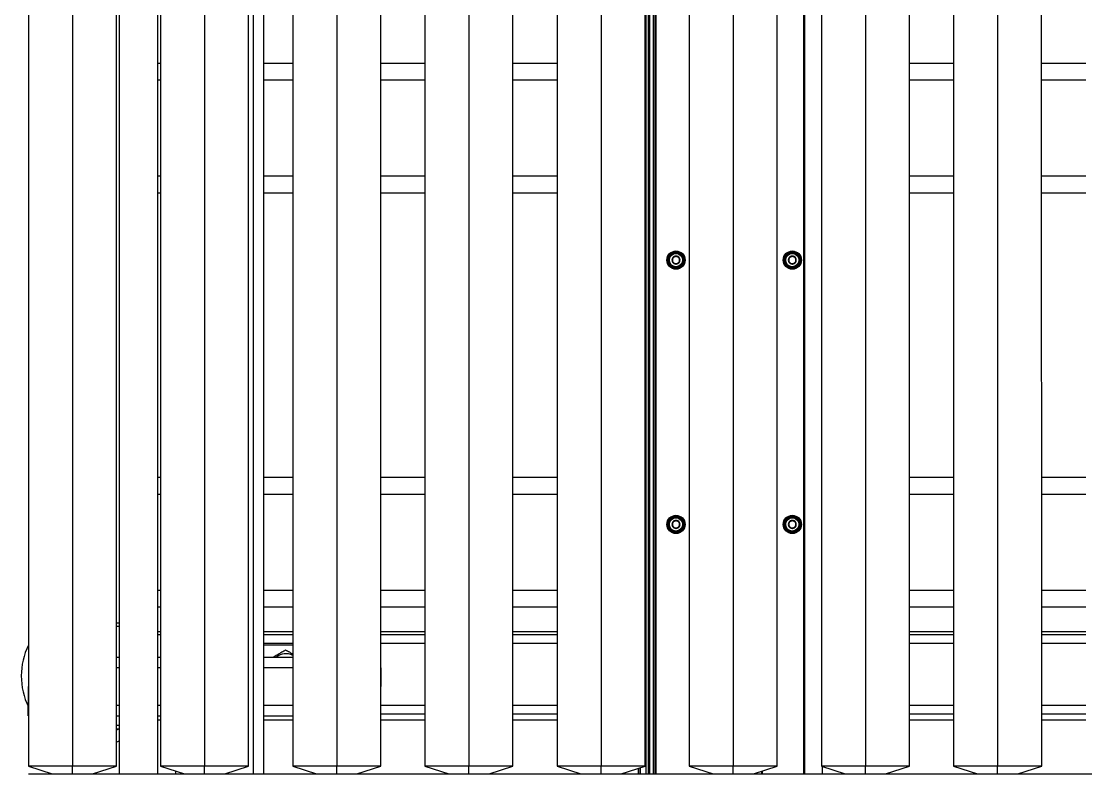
# Model space of a CAD drawing. Header units: millimetres. Extents: x -187347 to 135007, y -6415 to 292048.
# Drawn here: x -50597 to -49993, y 21508 to 21935 of the extents above; entities that cross this region are included whole.
import ezdxf

# ---------------------------------------------------------------- set-up
doc = ezdxf.new("R2010")
doc.units = ezdxf.units.MM
doc.header["$LTSCALE"] = 100
doc.layers.get('0').update_dxf_attribs({"lineweight": 18})
doc.layers.add('Layout CAT2', color=6, linetype='Continuous')

# ---------------------------------------------------------------- blocks, each defined once
blk = doc.blocks.new('25g245g2fd')
at = {"color": 0}
for p, q in [((21085.97, -2723.68), (21085.98, -3362.68)), ((21110.97, -2723.68), (21110.98, -3362.68)), ((21135.98, -3362.68), (21135.97, -2723.68)), ((21137.47, -2723.68), (21137.48, -3366.91)), ((21159.48, -3366.91), (21159.47, -2723.68)), ((21160.97, -2723.68), (21160.98, -3362.68)), ((21185.97, -2723.68), (21185.98, -3362.68)), ((21210.98, -3362.68), (21210.97, -2723.68)), ((21213.47, -2723.68), (21213.48, -3366.91)), ((21219.47, -2723.68), (21219.48, -3366.91)), ((21235.97, -2723.68), (21235.98, -3362.68)), ((21260.97, -2723.68), (21260.98, -3362.68)), ((21285.98, -3362.68), (21285.97, -2723.68)), ((21310.97, -2723.68), (21310.98, -3362.68)), ((21335.97, -2723.68), (21335.98, -3362.68)), ((21360.98, -3362.68), (21360.97, -2723.68)), ((21385.97, -2723.68), (21385.98, -3362.68)), ((21410.97, -2723.68), (21410.98, -3362.68)), ((21435.98, -3362.68), (21435.97, -2723.68)), ((21460.97, -2723.68), (21460.98, -3362.68)), ((21485.97, -2723.68), (21485.98, -3362.68)), ((21510.98, -3362.68), (21510.97, -2723.68)), ((21535.97, -2723.68), (21535.98, -3362.68)), ((21560.97, -2723.68), (21560.98, -3362.68)), ((21585.98, -3362.67), (21585.97, -2723.68)), ((21610.97, -2723.68), (21610.98, -3362.67)), ((21635.97, -2723.68), (21635.98, -3362.67)), ((21660.98, -3362.67), (21660.97, -2723.68)), ((21436.32, -2921.44), (21436.32, -3366.91)), ((21437.62, -2921.44), (21437.62, -3366.91)), ((21438.47, -2921.44), (21438.47, -3366.91)), ((21440.62, -2921.44), (21440.62, -3366.91)), ((21441.47, -2921.44), (21441.47, -3366.9)), ((21441.97, -2921.44), (21441.97, -3366.9)), ((21525.77, -2921.44), (21525.77, -3366.9)), ((21526.27, -2921.44), (21526.27, -3366.9)), ((21526.47, -2921.44), (21526.47, -3366.9)), ((21159.48, -2963.67), (21160.98, -2963.67)), ((21219.47, -2963.67), (21235.98, -2963.67)), ((21285.97, -2963.67), (21310.98, -2963.67)), ((21360.98, -2963.67), (21385.97, -2963.67)), ((21585.97, -2963.67), (21610.96, -2963.67)), ((21660.97, -2963.67), (21685.96, -2963.67)), ((21159.48, -2973.2), (21160.98, -2973.2)), ((21219.47, -2973.2), (21235.98, -2973.2)), ((21285.97, -2973.2), (21310.98, -2973.2)), ((21360.98, -2973.2), (21385.97, -2973.2)), ((21585.97, -2973.2), (21610.96, -2973.2)), ((21660.97, -2973.2), (21685.96, -2973.2)), ((21159.48, -3027.67), (21160.98, -3027.67)), ((21219.47, -3027.67), (21235.98, -3027.67)), ((21285.97, -3027.67), (21310.98, -3027.67)), ((21360.98, -3027.67), (21385.98, -3027.67)), ((21585.97, -3027.67), (21610.96, -3027.67)), ((21660.97, -3027.67), (21685.96, -3027.67)), ((21159.48, -3037.2), (21160.98, -3037.2)), ((21219.47, -3037.2), (21235.98, -3037.2)), ((21285.97, -3037.2), (21310.98, -3037.2)), ((21360.98, -3037.2), (21385.98, -3037.2)), ((21585.97, -3037.2), (21610.96, -3037.2)), ((21660.97, -3037.2), (21685.96, -3037.2)), ((21451.51, -3074.26), (21451.47, -3074.28)), ((21451.47, -3074.28), (21451.47, -3074.32)), ((21453.47, -3073.13), (21453.44, -3073.15)), ((21453.51, -3073.15), (21453.47, -3073.13)), ((21455.47, -3074.28), (21455.44, -3074.26)), ((21455.47, -3074.32), (21455.47, -3074.28)), ((21517.51, -3074.26), (21517.47, -3074.28)), ((21517.47, -3074.28), (21517.47, -3074.32)), ((21519.47, -3073.13), (21519.44, -3073.15)), ((21519.51, -3073.15), (21519.47, -3073.13)), ((21521.47, -3074.28), (21521.44, -3074.26)), ((21521.47, -3074.32), (21521.47, -3074.28)), ((21451.47, -3076.55), (21451.47, -3076.59)), ((21451.47, -3076.59), (21451.51, -3076.61)), ((21453.44, -3077.73), (21453.47, -3077.75)), ((21453.47, -3077.75), (21453.51, -3077.73)), ((21455.44, -3076.61), (21455.47, -3076.59)), ((21455.47, -3076.59), (21455.47, -3076.55)), ((21517.47, -3076.55), (21517.47, -3076.59)), ((21517.47, -3076.59), (21517.51, -3076.61)), ((21519.44, -3077.73), (21519.47, -3077.75)), ((21519.47, -3077.75), (21519.51, -3077.73)), ((21521.44, -3076.61), (21521.47, -3076.59)), ((21521.47, -3076.59), (21521.47, -3076.55)), ((21159.48, -3198.67), (21160.98, -3198.67)), ((21219.47, -3198.67), (21235.98, -3198.67)), ((21285.97, -3198.67), (21310.98, -3198.67)), ((21360.98, -3198.67), (21385.98, -3198.67)), ((21585.97, -3198.67), (21610.96, -3198.67)), ((21660.97, -3198.67), (21685.96, -3198.67)), ((21159.48, -3208.2), (21160.98, -3208.2)), ((21219.47, -3208.2), (21235.98, -3208.2)), ((21285.97, -3208.2), (21310.98, -3208.2)), ((21360.98, -3208.2), (21385.98, -3208.2)), ((21585.97, -3208.2), (21610.96, -3208.2)), ((21660.97, -3208.2), (21685.96, -3208.2)), ((21451.51, -3224.26), (21451.47, -3224.28)), ((21451.47, -3224.28), (21451.47, -3224.32)), ((21453.47, -3223.13), (21453.44, -3223.15)), ((21453.51, -3223.15), (21453.47, -3223.13)), ((21455.47, -3224.28), (21455.44, -3224.26)), ((21455.47, -3224.32), (21455.47, -3224.28)), ((21517.51, -3224.26), (21517.47, -3224.28)), ((21517.47, -3224.28), (21517.47, -3224.32)), ((21519.47, -3223.13), (21519.44, -3223.15)), ((21519.51, -3223.15), (21519.47, -3223.13)), ((21521.47, -3224.28), (21521.44, -3224.26)), ((21521.47, -3224.32), (21521.47, -3224.28)), ((21451.47, -3226.55), (21451.47, -3226.59)), ((21451.47, -3226.59), (21451.51, -3226.61)), ((21453.44, -3227.73), (21453.47, -3227.75)), ((21453.47, -3227.75), (21453.51, -3227.73)), ((21455.44, -3226.61), (21455.47, -3226.59)), ((21455.47, -3226.59), (21455.47, -3226.55)), ((21517.47, -3226.55), (21517.47, -3226.59)), ((21517.47, -3226.59), (21517.51, -3226.61)), ((21519.44, -3227.73), (21519.47, -3227.75)), ((21519.47, -3227.75), (21519.51, -3227.73)), ((21521.44, -3226.61), (21521.47, -3226.59)), ((21521.47, -3226.59), (21521.47, -3226.55)), ((21159.48, -3262.67), (21160.98, -3262.67)), ((21219.48, -3262.67), (21235.98, -3262.67)), ((21285.97, -3262.67), (21310.98, -3262.67)), ((21360.98, -3262.67), (21385.98, -3262.67)), ((21585.97, -3262.67), (21610.97, -3262.67)), ((21660.97, -3262.67), (21685.96, -3262.67)), ((21159.48, -3272.2), (21160.98, -3272.2)), ((21219.48, -3272.2), (21235.98, -3272.2)), ((21285.97, -3272.2), (21310.98, -3272.2)), ((21360.98, -3272.2), (21385.98, -3272.2)), ((21585.97, -3272.2), (21610.97, -3272.2)), ((21660.97, -3272.2), (21685.96, -3272.2)), ((21137.47, -3281.44), (21135.97, -3281.44)), ((21137.47, -3283.44), (21135.97, -3283.44)), ((21160.98, -3286.44), (21159.48, -3286.44)), ((21159.48, -3287.94), (21160.98, -3287.94)), ((21235.98, -3286.44), (21219.48, -3286.44)), ((21219.48, -3287.94), (21235.98, -3287.94)), ((21310.98, -3286.44), (21285.98, -3286.44)), ((21285.98, -3287.94), (21310.98, -3287.94)), ((21385.98, -3286.44), (21360.98, -3286.44)), ((21360.98, -3287.94), (21385.98, -3287.94)), ((21610.97, -3286.44), (21585.97, -3286.44)), ((21585.97, -3287.94), (21610.97, -3287.94)), ((21685.97, -3286.44), (21660.97, -3286.44)), ((21660.97, -3287.94), (21685.97, -3287.94)), ((21235.97, -3294.04), (21219.47, -3294.04)), ((21235.98, -3292.94), (21219.48, -3292.94)), ((21310.98, -3292.94), (21285.98, -3292.94)), ((21385.98, -3292.94), (21360.98, -3292.94)), ((21610.97, -3292.94), (21585.97, -3292.94)), ((21685.97, -3292.94), (21660.97, -3292.94)), ((21135.97, -3300.84), (21137.47, -3300.84)), ((21159.47, -3300.84), (21160.97, -3300.84)), ((21219.47, -3300.84), (21235.97, -3300.84)), ((21285.97, -3306.84), (21285.97, -3300.84)), ((21137.47, -3306.84), (21135.97, -3306.84)), ((21160.97, -3306.84), (21159.47, -3306.84)), ((21235.97, -3306.84), (21219.47, -3306.84)), ((21285.97, -3306.84), (21285.97, -3317.44)), ((21085.97, -3317.44), (21085.97, -3328.04)), ((21285.98, -3327.94), (21310.98, -3327.94)), ((21360.98, -3327.94), (21385.98, -3327.94)), ((21585.97, -3327.94), (21610.97, -3327.94)), ((21660.97, -3327.94), (21685.97, -3327.94)), ((21085.97, -3334.04), (21085.97, -3328.04)), ((21135.98, -3328.04), (21137.48, -3328.04)), ((21135.98, -3334.04), (21137.48, -3334.04)), ((21159.48, -3328.04), (21160.98, -3328.04)), ((21159.48, -3334.04), (21160.98, -3334.04)), ((21219.47, -3328.04), (21235.97, -3328.04)), ((21219.47, -3334.04), (21235.97, -3334.04)), ((21285.98, -3332.94), (21310.98, -3332.94)), ((21285.98, -3333), (21310.98, -3333)), ((21360.98, -3332.94), (21385.98, -3332.94)), ((21360.98, -3333), (21385.98, -3333)), ((21585.97, -3332.94), (21610.97, -3332.94)), ((21585.97, -3333), (21610.97, -3333)), ((21660.97, -3332.94), (21685.97, -3332.94)), ((21660.97, -3333), (21685.97, -3333)), ((21135.97, -3339.44), (21137.47, -3339.44)), ((21160.98, -3336.44), (21159.48, -3336.44)), ((21235.98, -3336.44), (21219.48, -3336.44)), ((21310.98, -3336.44), (21285.98, -3336.44)), ((21385.98, -3336.44), (21360.98, -3336.44)), ((21610.97, -3336.44), (21585.97, -3336.44)), ((21685.97, -3336.44), (21660.97, -3336.44)), ((21135.97, -3341.44), (21137.47, -3341.44)), ((21085.98, -3362.68), (21099.55, -3366.92)), ((21110.98, -3362.68), (21085.98, -3362.68)), ((21110.98, -3366.92), (21110.98, -3362.68)), ((21135.98, -3362.68), (21110.98, -3362.68)), ((21122.4, -3366.92), (21135.98, -3362.68)), ((21185.98, -3362.68), (21160.98, -3362.68)), ((21160.98, -3362.68), (21174.55, -3366.92)), ((21185.98, -3366.92), (21185.98, -3362.68)), ((21210.98, -3362.68), (21185.98, -3362.68)), ((21197.4, -3366.92), (21210.98, -3362.68)), ((21235.98, -3362.68), (21249.55, -3366.91)), ((21260.98, -3362.68), (21235.98, -3362.68)), ((21260.98, -3366.91), (21260.98, -3362.68)), ((21285.98, -3362.68), (21260.98, -3362.68)), ((21272.4, -3366.91), (21285.98, -3362.68)), ((21310.98, -3362.68), (21324.55, -3366.91)), ((21335.98, -3362.68), (21310.98, -3362.68)), ((21335.98, -3366.91), (21335.98, -3362.68)), ((21360.98, -3362.68), (21335.98, -3362.68)), ((21347.4, -3366.91), (21360.98, -3362.68)), ((21385.98, -3362.68), (21399.55, -3366.91)), ((21410.98, -3362.68), (21385.98, -3362.68)), ((21410.98, -3366.91), (21410.98, -3362.68)), ((21435.98, -3362.68), (21410.98, -3362.68)), ((21422.4, -3366.91), (21435.98, -3362.68)), ((21431.97, -3363.91), (21431.97, -3366.91)), ((21432.27, -3363.82), (21432.27, -3366.91)), ((21433.12, -3363.56), (21433.12, -3366.91)), ((21460.98, -3362.68), (21474.55, -3366.91)), ((21485.98, -3362.68), (21460.98, -3362.68)), ((21485.98, -3366.91), (21485.98, -3362.68)), ((21510.98, -3362.68), (21485.98, -3362.68)), ((21497.4, -3366.91), (21510.98, -3362.68)), ((21535.98, -3362.68), (21549.55, -3366.91)), ((21560.98, -3362.68), (21535.98, -3362.68)), ((21536.47, -3362.83), (21536.47, -3366.91)), ((21585.98, -3362.67), (21560.98, -3362.68)), ((21560.98, -3366.91), (21560.98, -3362.68)), ((21572.4, -3366.91), (21585.98, -3362.67)), ((21610.98, -3362.67), (21624.55, -3366.91)), ((21635.98, -3362.67), (21610.98, -3362.67)), ((21635.98, -3366.91), (21635.98, -3362.67)), ((21660.98, -3362.67), (21635.98, -3362.67)), ((21647.4, -3366.91), (21660.98, -3362.67)), ((21085.98, -3366.92), (21885.98, -3366.91)), ((21169.48, -3365.33), (21169.48, -3366.91)), ((21502.07, -3365.45), (21502.07, -3366.9)), ((21502.47, -3365.32), (21502.47, -3366.9))]:
    blk.add_line(p, q, dxfattribs=at)
for centre, radius in [((21453.47, -3075.44), 5.17), ((21453.47, -3075.44), 5), ((21453.47, -3075.44), 4.7), ((21453.47, -3075.44), 4.25), ((21453.47, -3075.44), 3.75), ((21519.47, -3075.44), 5.17), ((21519.47, -3075.44), 5), ((21519.47, -3075.44), 4.7), ((21519.47, -3075.44), 4.25), ((21519.47, -3075.44), 3.75), ((21453.47, -3225.44), 5.17), ((21453.47, -3225.44), 5), ((21453.47, -3225.44), 4.7), ((21453.47, -3225.44), 4.25), ((21453.47, -3225.44), 3.75), ((21519.47, -3225.44), 5.17), ((21519.47, -3225.44), 5), ((21519.47, -3225.44), 4.7), ((21519.47, -3225.44), 4.25), ((21519.47, -3225.44), 3.75)]:
    blk.add_circle(centre, radius, dxfattribs=at)
for centre, radius, start, end in [((21453.47, -3075.44), 2.29, 150.85176, 209.14824), ((21453.47, -3075.44), 2, 120, 180), ((21453.47, -3075.44), 2.29, 90.85176, 149.14824), ((21453.47, -3075.44), 2, 60, 120), ((21453.47, -3075.44), 2.29, 30.85176, 89.14824), ((21453.47, -3075.44), 2, 0, 60), ((21453.47, -3075.44), 2.29, 330.85176, 29.14824), ((21519.47, -3075.44), 2.29, 150.85176, 209.14824), ((21519.47, -3075.44), 2, 120, 180), ((21519.47, -3075.44), 2.29, 90.85176, 149.14824), ((21519.47, -3075.44), 2, 60, 120), ((21519.47, -3075.44), 2.29, 30.85176, 89.14824), ((21519.47, -3075.44), 2, 0, 60), ((21519.47, -3075.44), 2.29, 330.85176, 29.14824), ((21453.47, -3075.44), 2, 180, 240), ((21453.47, -3075.44), 2.29, 210.85176, 269.14824), ((21453.47, -3075.44), 2, 240, 300), ((21453.47, -3075.44), 2.29, 270.85176, 329.14824), ((21453.47, -3075.44), 2, 300, 0), ((21519.47, -3075.44), 2, 180, 240), ((21519.47, -3075.44), 2.29, 210.85176, 269.14824), ((21519.47, -3075.44), 2, 240, 300), ((21519.47, -3075.44), 2.29, 270.85176, 329.14824), ((21519.47, -3075.44), 2, 300, 0), ((21453.47, -3225.44), 2.29, 150.85176, 209.14824), ((21453.47, -3225.44), 2, 120, 180), ((21453.47, -3225.44), 2.29, 90.85176, 149.14824), ((21453.47, -3225.44), 2, 60, 120), ((21453.47, -3225.44), 2.29, 30.85176, 89.14824), ((21453.47, -3225.44), 2, 0, 60), ((21453.47, -3225.44), 2.29, 330.85176, 29.14824), ((21519.47, -3225.44), 2.29, 150.85176, 209.14824), ((21519.47, -3225.44), 2, 120, 180), ((21519.47, -3225.44), 2.29, 90.85176, 149.14824), ((21519.47, -3225.44), 2, 60, 120), ((21519.47, -3225.44), 2.29, 30.85176, 89.14824), ((21519.47, -3225.44), 2, 0, 60), ((21519.47, -3225.44), 2.29, 330.85176, 29.14824), ((21453.47, -3225.44), 2, 180, 240), ((21453.47, -3225.44), 2.29, 210.85176, 269.14824), ((21453.47, -3225.44), 2, 240, 300), ((21453.47, -3225.44), 2.29, 270.85176, 329.14824), ((21453.47, -3225.44), 2, 300, 0), ((21519.47, -3225.44), 2, 180, 240), ((21519.47, -3225.44), 2.29, 210.85176, 269.14824), ((21519.47, -3225.44), 2, 240, 300), ((21519.47, -3225.44), 2.29, 270.85176, 329.14824), ((21519.47, -3225.44), 2, 300, 0), ((21121.97, -3311.44), 40, 154.1475, 180), ((21231.97, -3306.44), 7.65, 58.46063, 132.94688), ((21121.97, -3311.44), 40, 180, 205.8525), ((21121.97, -3311.44), 33.68, 294.57, 297.03937), ((21121.97, -3311.44), 40, 290.49187, 292.80375)]:
    blk.add_arc(centre, radius, start, end, dxfattribs=at)
for points, knots in [([(21451.47, -3074.32), (21451.47, -3074.41), (21451.47, -3074.5), (21451.47, -3074.68), (21451.47, -3074.77), (21451.47, -3074.96), (21451.47, -3075.05), (21451.47, -3075.19), (21451.47, -3075.27), (21451.47, -3075.34), (21451.47, -3075.39), (21451.47, -3075.41), (21451.47, -3075.53), (21451.47, -3075.63), (21451.47, -3075.82), (21451.47, -3075.92), (21451.47, -3076.06), (21451.47, -3076.1), (21451.47, -3076.17), (21451.47, -3076.19), (21451.47, -3076.24), (21451.47, -3076.26), (21451.47, -3076.38), (21451.47, -3076.46), (21451.47, -3076.55)], [0, 0, 0, 0, 0.125, 0.125, 0.25, 0.25, 0.375, 0.375, 0.4375, 0.46875, 0.46875, 0.5, 0.5, 0.625, 0.625, 0.75, 0.75, 0.8125, 0.8125, 0.84375, 0.84375, 0.875, 0.875, 1, 1, 1, 1]), ([(21453.44, -3073.15), (21453.36, -3073.19), (21453.29, -3073.23), (21453.13, -3073.32), (21453.05, -3073.37), (21452.89, -3073.46), (21452.81, -3073.51), (21452.69, -3073.58), (21452.65, -3073.6), (21452.58, -3073.64), (21452.56, -3073.65), (21452.52, -3073.68), (21452.5, -3073.69), (21452.39, -3073.75), (21452.31, -3073.8), (21452.14, -3073.89), (21452.06, -3073.94), (21451.96, -3074), (21451.94, -3074.01), (21451.9, -3074.04), (21451.84, -3074.07), (21451.78, -3074.11), (21451.66, -3074.17), (21451.58, -3074.22), (21451.51, -3074.26)], [0, 0, 0, 0, 0.125, 0.125, 0.25, 0.25, 0.375, 0.375, 0.4375, 0.4375, 0.46875, 0.46875, 0.5, 0.5, 0.625, 0.625, 0.75, 0.75, 0.78125, 0.78125, 0.8125, 0.875, 0.875, 1, 1, 1, 1]), ([(21455.44, -3074.26), (21455.36, -3074.22), (21455.29, -3074.17), (21455.13, -3074.08), (21455.05, -3074.04), (21454.89, -3073.95), (21454.81, -3073.9), (21454.69, -3073.83), (21454.65, -3073.8), (21454.58, -3073.77), (21454.56, -3073.75), (21454.52, -3073.73), (21454.5, -3073.72), (21454.39, -3073.66), (21454.31, -3073.61), (21454.14, -3073.51), (21454.06, -3073.47), (21453.96, -3073.41), (21453.94, -3073.4), (21453.9, -3073.37), (21453.84, -3073.34), (21453.78, -3073.3), (21453.66, -3073.23), (21453.58, -3073.19), (21453.51, -3073.15)], [0, 0, 0, 0, 0.125, 0.125, 0.25, 0.25, 0.375, 0.375, 0.4375, 0.4375, 0.46875, 0.46875, 0.5, 0.5, 0.625, 0.625, 0.75, 0.75, 0.78125, 0.78125, 0.8125, 0.875, 0.875, 1, 1, 1, 1]), ([(21455.47, -3076.55), (21455.47, -3076.46), (21455.47, -3076.38), (21455.47, -3076.26), (21455.47, -3076.24), (21455.47, -3076.19), (21455.47, -3076.17), (21455.47, -3076.1), (21455.47, -3076.06), (21455.47, -3075.92), (21455.47, -3075.82), (21455.47, -3075.63), (21455.47, -3075.53), (21455.47, -3075.41), (21455.47, -3075.39), (21455.47, -3075.34), (21455.47, -3075.27), (21455.47, -3075.19), (21455.47, -3075.05), (21455.47, -3074.96), (21455.47, -3074.77), (21455.47, -3074.68), (21455.47, -3074.5), (21455.47, -3074.41), (21455.47, -3074.32)], [0, 0, 0, 0, 0.125, 0.125, 0.15625, 0.15625, 0.1875, 0.1875, 0.25, 0.25, 0.375, 0.375, 0.5, 0.5, 0.53125, 0.53125, 0.5625, 0.625, 0.625, 0.75, 0.75, 0.875, 0.875, 1, 1, 1, 1]), ([(21517.47, -3074.32), (21517.47, -3074.41), (21517.47, -3074.5), (21517.47, -3074.68), (21517.47, -3074.77), (21517.47, -3074.96), (21517.47, -3075.05), (21517.47, -3075.19), (21517.47, -3075.27), (21517.47, -3075.34), (21517.47, -3075.39), (21517.47, -3075.41), (21517.47, -3075.53), (21517.47, -3075.63), (21517.47, -3075.82), (21517.47, -3075.92), (21517.47, -3076.06), (21517.47, -3076.1), (21517.47, -3076.17), (21517.47, -3076.19), (21517.47, -3076.24), (21517.47, -3076.26), (21517.47, -3076.38), (21517.47, -3076.46), (21517.47, -3076.55)], [0, 0, 0, 0, 0.125, 0.125, 0.25, 0.25, 0.375, 0.375, 0.4375, 0.46875, 0.46875, 0.5, 0.5, 0.625, 0.625, 0.75, 0.75, 0.8125, 0.8125, 0.84375, 0.84375, 0.875, 0.875, 1, 1, 1, 1]), ([(21519.44, -3073.15), (21519.36, -3073.19), (21519.29, -3073.23), (21519.13, -3073.32), (21519.05, -3073.37), (21518.89, -3073.46), (21518.81, -3073.51), (21518.69, -3073.58), (21518.65, -3073.6), (21518.58, -3073.64), (21518.56, -3073.65), (21518.52, -3073.68), (21518.5, -3073.69), (21518.39, -3073.75), (21518.31, -3073.8), (21518.14, -3073.89), (21518.06, -3073.94), (21517.96, -3074), (21517.94, -3074.01), (21517.9, -3074.04), (21517.84, -3074.07), (21517.78, -3074.11), (21517.66, -3074.17), (21517.58, -3074.22), (21517.51, -3074.26)], [0, 0, 0, 0, 0.125, 0.125, 0.25, 0.25, 0.375, 0.375, 0.4375, 0.4375, 0.46875, 0.46875, 0.5, 0.5, 0.625, 0.625, 0.75, 0.75, 0.78125, 0.78125, 0.8125, 0.875, 0.875, 1, 1, 1, 1]), ([(21521.44, -3074.26), (21521.36, -3074.22), (21521.29, -3074.17), (21521.13, -3074.08), (21521.05, -3074.04), (21520.89, -3073.95), (21520.81, -3073.9), (21520.69, -3073.83), (21520.65, -3073.8), (21520.58, -3073.77), (21520.56, -3073.75), (21520.52, -3073.73), (21520.5, -3073.72), (21520.39, -3073.66), (21520.31, -3073.61), (21520.14, -3073.51), (21520.06, -3073.47), (21519.96, -3073.41), (21519.94, -3073.4), (21519.9, -3073.37), (21519.84, -3073.34), (21519.78, -3073.3), (21519.66, -3073.23), (21519.58, -3073.19), (21519.51, -3073.15)], [0, 0, 0, 0, 0.125, 0.125, 0.25, 0.25, 0.375, 0.375, 0.4375, 0.4375, 0.46875, 0.46875, 0.5, 0.5, 0.625, 0.625, 0.75, 0.75, 0.78125, 0.78125, 0.8125, 0.875, 0.875, 1, 1, 1, 1]), ([(21521.47, -3076.55), (21521.47, -3076.46), (21521.47, -3076.38), (21521.47, -3076.26), (21521.47, -3076.24), (21521.47, -3076.19), (21521.47, -3076.17), (21521.47, -3076.1), (21521.47, -3076.06), (21521.47, -3075.92), (21521.47, -3075.82), (21521.47, -3075.63), (21521.47, -3075.53), (21521.47, -3075.41), (21521.47, -3075.39), (21521.47, -3075.34), (21521.47, -3075.27), (21521.47, -3075.19), (21521.47, -3075.05), (21521.47, -3074.96), (21521.47, -3074.77), (21521.47, -3074.68), (21521.47, -3074.5), (21521.47, -3074.41), (21521.47, -3074.32)], [0, 0, 0, 0, 0.125, 0.125, 0.15625, 0.15625, 0.1875, 0.1875, 0.25, 0.25, 0.375, 0.375, 0.5, 0.5, 0.53125, 0.53125, 0.5625, 0.625, 0.625, 0.75, 0.75, 0.875, 0.875, 1, 1, 1, 1]), ([(21451.51, -3076.61), (21451.58, -3076.65), (21451.66, -3076.7), (21451.81, -3076.79), (21451.89, -3076.83), (21452.05, -3076.93), (21452.13, -3076.97), (21452.26, -3077.04), (21452.3, -3077.07), (21452.36, -3077.11), (21452.39, -3077.12), (21452.43, -3077.14), (21452.45, -3077.15), (21452.55, -3077.21), (21452.64, -3077.26), (21452.8, -3077.36), (21452.88, -3077.41), (21452.99, -3077.46), (21453.01, -3077.48), (21453.05, -3077.5), (21453.11, -3077.53), (21453.17, -3077.57), (21453.29, -3077.64), (21453.36, -3077.68), (21453.44, -3077.73)], [0, 0, 0, 0, 0.125, 0.125, 0.25, 0.25, 0.375, 0.375, 0.4375, 0.4375, 0.46875, 0.46875, 0.5, 0.5, 0.625, 0.625, 0.75, 0.75, 0.78125, 0.78125, 0.8125, 0.875, 0.875, 1, 1, 1, 1]), ([(21453.51, -3077.73), (21453.58, -3077.68), (21453.66, -3077.64), (21453.81, -3077.55), (21453.89, -3077.5), (21454.05, -3077.41), (21454.13, -3077.36), (21454.26, -3077.29), (21454.3, -3077.27), (21454.36, -3077.23), (21454.39, -3077.22), (21454.43, -3077.19), (21454.45, -3077.18), (21454.55, -3077.12), (21454.64, -3077.07), (21454.8, -3076.98), (21454.88, -3076.93), (21454.99, -3076.87), (21455.01, -3076.86), (21455.05, -3076.84), (21455.11, -3076.8), (21455.17, -3076.77), (21455.29, -3076.7), (21455.36, -3076.65), (21455.44, -3076.61)], [0, 0, 0, 0, 0.125, 0.125, 0.25, 0.25, 0.375, 0.375, 0.4375, 0.4375, 0.46875, 0.46875, 0.5, 0.5, 0.625, 0.625, 0.75, 0.75, 0.78125, 0.78125, 0.8125, 0.875, 0.875, 1, 1, 1, 1]), ([(21517.51, -3076.61), (21517.58, -3076.65), (21517.66, -3076.7), (21517.81, -3076.79), (21517.89, -3076.83), (21518.05, -3076.93), (21518.13, -3076.97), (21518.26, -3077.04), (21518.3, -3077.07), (21518.36, -3077.11), (21518.39, -3077.12), (21518.43, -3077.14), (21518.45, -3077.15), (21518.55, -3077.21), (21518.64, -3077.26), (21518.8, -3077.36), (21518.88, -3077.41), (21518.99, -3077.46), (21519.01, -3077.48), (21519.05, -3077.5), (21519.11, -3077.53), (21519.17, -3077.57), (21519.29, -3077.64), (21519.36, -3077.68), (21519.44, -3077.73)], [0, 0, 0, 0, 0.125, 0.125, 0.25, 0.25, 0.375, 0.375, 0.4375, 0.4375, 0.46875, 0.46875, 0.5, 0.5, 0.625, 0.625, 0.75, 0.75, 0.78125, 0.78125, 0.8125, 0.875, 0.875, 1, 1, 1, 1]), ([(21519.51, -3077.73), (21519.58, -3077.68), (21519.66, -3077.64), (21519.81, -3077.55), (21519.89, -3077.5), (21520.05, -3077.41), (21520.13, -3077.36), (21520.26, -3077.29), (21520.3, -3077.27), (21520.36, -3077.23), (21520.39, -3077.22), (21520.43, -3077.19), (21520.45, -3077.18), (21520.55, -3077.12), (21520.64, -3077.07), (21520.8, -3076.98), (21520.88, -3076.93), (21520.99, -3076.87), (21521.01, -3076.86), (21521.05, -3076.84), (21521.11, -3076.8), (21521.17, -3076.77), (21521.29, -3076.7), (21521.36, -3076.65), (21521.44, -3076.61)], [0, 0, 0, 0, 0.125, 0.125, 0.25, 0.25, 0.375, 0.375, 0.4375, 0.4375, 0.46875, 0.46875, 0.5, 0.5, 0.625, 0.625, 0.75, 0.75, 0.78125, 0.78125, 0.8125, 0.875, 0.875, 1, 1, 1, 1]), ([(21451.47, -3224.32), (21451.47, -3224.41), (21451.47, -3224.5), (21451.47, -3224.68), (21451.47, -3224.77), (21451.47, -3224.96), (21451.47, -3225.05), (21451.47, -3225.19), (21451.47, -3225.27), (21451.47, -3225.34), (21451.47, -3225.39), (21451.47, -3225.41), (21451.47, -3225.53), (21451.47, -3225.63), (21451.47, -3225.82), (21451.47, -3225.92), (21451.47, -3226.06), (21451.47, -3226.1), (21451.47, -3226.17), (21451.47, -3226.19), (21451.47, -3226.24), (21451.47, -3226.26), (21451.47, -3226.38), (21451.47, -3226.46), (21451.47, -3226.55)], [0, 0, 0, 0, 0.125, 0.125, 0.25, 0.25, 0.375, 0.375, 0.4375, 0.46875, 0.46875, 0.5, 0.5, 0.625, 0.625, 0.75, 0.75, 0.8125, 0.8125, 0.84375, 0.84375, 0.875, 0.875, 1, 1, 1, 1]), ([(21453.44, -3223.15), (21453.36, -3223.19), (21453.29, -3223.23), (21453.13, -3223.32), (21453.05, -3223.37), (21452.89, -3223.46), (21452.81, -3223.51), (21452.69, -3223.58), (21452.65, -3223.6), (21452.58, -3223.64), (21452.56, -3223.65), (21452.52, -3223.68), (21452.5, -3223.69), (21452.39, -3223.75), (21452.31, -3223.8), (21452.14, -3223.89), (21452.06, -3223.94), (21451.96, -3224), (21451.94, -3224.01), (21451.9, -3224.04), (21451.84, -3224.07), (21451.78, -3224.11), (21451.66, -3224.17), (21451.58, -3224.22), (21451.51, -3224.26)], [0, 0, 0, 0, 0.125, 0.125, 0.25, 0.25, 0.375, 0.375, 0.4375, 0.4375, 0.46875, 0.46875, 0.5, 0.5, 0.625, 0.625, 0.75, 0.75, 0.78125, 0.78125, 0.8125, 0.875, 0.875, 1, 1, 1, 1]), ([(21455.44, -3224.26), (21455.36, -3224.22), (21455.29, -3224.17), (21455.13, -3224.08), (21455.05, -3224.04), (21454.89, -3223.95), (21454.81, -3223.9), (21454.69, -3223.83), (21454.65, -3223.8), (21454.58, -3223.77), (21454.56, -3223.75), (21454.52, -3223.73), (21454.5, -3223.72), (21454.39, -3223.66), (21454.31, -3223.61), (21454.14, -3223.51), (21454.06, -3223.47), (21453.96, -3223.41), (21453.94, -3223.4), (21453.9, -3223.37), (21453.84, -3223.34), (21453.78, -3223.3), (21453.66, -3223.23), (21453.58, -3223.19), (21453.51, -3223.15)], [0, 0, 0, 0, 0.125, 0.125, 0.25, 0.25, 0.375, 0.375, 0.4375, 0.4375, 0.46875, 0.46875, 0.5, 0.5, 0.625, 0.625, 0.75, 0.75, 0.78125, 0.78125, 0.8125, 0.875, 0.875, 1, 1, 1, 1]), ([(21455.47, -3226.55), (21455.47, -3226.46), (21455.47, -3226.38), (21455.47, -3226.26), (21455.47, -3226.24), (21455.47, -3226.19), (21455.47, -3226.17), (21455.47, -3226.1), (21455.47, -3226.06), (21455.47, -3225.92), (21455.47, -3225.82), (21455.47, -3225.63), (21455.47, -3225.53), (21455.47, -3225.41), (21455.47, -3225.39), (21455.47, -3225.34), (21455.47, -3225.27), (21455.47, -3225.19), (21455.47, -3225.05), (21455.47, -3224.96), (21455.47, -3224.77), (21455.47, -3224.68), (21455.47, -3224.5), (21455.47, -3224.41), (21455.47, -3224.32)], [0, 0, 0, 0, 0.125, 0.125, 0.15625, 0.15625, 0.1875, 0.1875, 0.25, 0.25, 0.375, 0.375, 0.5, 0.5, 0.53125, 0.53125, 0.5625, 0.625, 0.625, 0.75, 0.75, 0.875, 0.875, 1, 1, 1, 1]), ([(21517.47, -3224.32), (21517.47, -3224.41), (21517.47, -3224.5), (21517.47, -3224.68), (21517.47, -3224.77), (21517.47, -3224.96), (21517.47, -3225.05), (21517.47, -3225.19), (21517.47, -3225.27), (21517.47, -3225.34), (21517.47, -3225.39), (21517.47, -3225.41), (21517.47, -3225.53), (21517.47, -3225.63), (21517.47, -3225.82), (21517.47, -3225.92), (21517.47, -3226.06), (21517.47, -3226.1), (21517.47, -3226.17), (21517.47, -3226.19), (21517.47, -3226.24), (21517.47, -3226.26), (21517.47, -3226.38), (21517.47, -3226.46), (21517.47, -3226.55)], [0, 0, 0, 0, 0.125, 0.125, 0.25, 0.25, 0.375, 0.375, 0.4375, 0.46875, 0.46875, 0.5, 0.5, 0.625, 0.625, 0.75, 0.75, 0.8125, 0.8125, 0.84375, 0.84375, 0.875, 0.875, 1, 1, 1, 1]), ([(21519.44, -3223.15), (21519.36, -3223.19), (21519.29, -3223.23), (21519.13, -3223.32), (21519.05, -3223.37), (21518.89, -3223.46), (21518.81, -3223.51), (21518.69, -3223.58), (21518.65, -3223.6), (21518.58, -3223.64), (21518.56, -3223.65), (21518.52, -3223.68), (21518.5, -3223.69), (21518.39, -3223.75), (21518.31, -3223.8), (21518.14, -3223.89), (21518.06, -3223.94), (21517.96, -3224), (21517.94, -3224.01), (21517.9, -3224.04), (21517.84, -3224.07), (21517.78, -3224.11), (21517.66, -3224.17), (21517.58, -3224.22), (21517.51, -3224.26)], [0, 0, 0, 0, 0.125, 0.125, 0.25, 0.25, 0.375, 0.375, 0.4375, 0.4375, 0.46875, 0.46875, 0.5, 0.5, 0.625, 0.625, 0.75, 0.75, 0.78125, 0.78125, 0.8125, 0.875, 0.875, 1, 1, 1, 1]), ([(21521.44, -3224.26), (21521.36, -3224.22), (21521.29, -3224.17), (21521.13, -3224.08), (21521.05, -3224.04), (21520.89, -3223.95), (21520.81, -3223.9), (21520.69, -3223.83), (21520.65, -3223.8), (21520.58, -3223.77), (21520.56, -3223.75), (21520.52, -3223.73), (21520.5, -3223.72), (21520.39, -3223.66), (21520.31, -3223.61), (21520.14, -3223.51), (21520.06, -3223.47), (21519.96, -3223.41), (21519.94, -3223.4), (21519.9, -3223.37), (21519.84, -3223.34), (21519.78, -3223.3), (21519.66, -3223.23), (21519.58, -3223.19), (21519.51, -3223.15)], [0, 0, 0, 0, 0.125, 0.125, 0.25, 0.25, 0.375, 0.375, 0.4375, 0.4375, 0.46875, 0.46875, 0.5, 0.5, 0.625, 0.625, 0.75, 0.75, 0.78125, 0.78125, 0.8125, 0.875, 0.875, 1, 1, 1, 1]), ([(21521.47, -3226.55), (21521.47, -3226.46), (21521.47, -3226.38), (21521.47, -3226.26), (21521.47, -3226.24), (21521.47, -3226.19), (21521.47, -3226.17), (21521.47, -3226.1), (21521.47, -3226.06), (21521.47, -3225.92), (21521.47, -3225.82), (21521.47, -3225.63), (21521.47, -3225.53), (21521.47, -3225.41), (21521.47, -3225.39), (21521.47, -3225.34), (21521.47, -3225.27), (21521.47, -3225.19), (21521.47, -3225.05), (21521.47, -3224.96), (21521.47, -3224.77), (21521.47, -3224.68), (21521.47, -3224.5), (21521.47, -3224.41), (21521.47, -3224.32)], [0, 0, 0, 0, 0.125, 0.125, 0.15625, 0.15625, 0.1875, 0.1875, 0.25, 0.25, 0.375, 0.375, 0.5, 0.5, 0.53125, 0.53125, 0.5625, 0.625, 0.625, 0.75, 0.75, 0.875, 0.875, 1, 1, 1, 1]), ([(21451.51, -3226.61), (21451.58, -3226.65), (21451.66, -3226.7), (21451.81, -3226.79), (21451.89, -3226.83), (21452.05, -3226.93), (21452.13, -3226.97), (21452.26, -3227.04), (21452.3, -3227.07), (21452.36, -3227.11), (21452.39, -3227.12), (21452.43, -3227.14), (21452.45, -3227.15), (21452.55, -3227.21), (21452.64, -3227.26), (21452.8, -3227.36), (21452.88, -3227.41), (21452.99, -3227.46), (21453.01, -3227.48), (21453.05, -3227.5), (21453.11, -3227.53), (21453.17, -3227.57), (21453.29, -3227.64), (21453.36, -3227.68), (21453.44, -3227.73)], [0, 0, 0, 0, 0.125, 0.125, 0.25, 0.25, 0.375, 0.375, 0.4375, 0.4375, 0.46875, 0.46875, 0.5, 0.5, 0.625, 0.625, 0.75, 0.75, 0.78125, 0.78125, 0.8125, 0.875, 0.875, 1, 1, 1, 1]), ([(21453.51, -3227.73), (21453.58, -3227.68), (21453.66, -3227.64), (21453.81, -3227.55), (21453.89, -3227.5), (21454.05, -3227.41), (21454.13, -3227.36), (21454.26, -3227.29), (21454.3, -3227.27), (21454.36, -3227.23), (21454.39, -3227.22), (21454.43, -3227.19), (21454.45, -3227.18), (21454.55, -3227.12), (21454.64, -3227.07), (21454.8, -3226.98), (21454.88, -3226.93), (21454.99, -3226.87), (21455.01, -3226.86), (21455.05, -3226.84), (21455.11, -3226.8), (21455.17, -3226.77), (21455.29, -3226.7), (21455.36, -3226.65), (21455.44, -3226.61)], [0, 0, 0, 0, 0.125, 0.125, 0.25, 0.25, 0.375, 0.375, 0.4375, 0.4375, 0.46875, 0.46875, 0.5, 0.5, 0.625, 0.625, 0.75, 0.75, 0.78125, 0.78125, 0.8125, 0.875, 0.875, 1, 1, 1, 1]), ([(21517.51, -3226.61), (21517.58, -3226.65), (21517.66, -3226.7), (21517.81, -3226.79), (21517.89, -3226.83), (21518.05, -3226.93), (21518.13, -3226.97), (21518.26, -3227.04), (21518.3, -3227.07), (21518.36, -3227.11), (21518.39, -3227.12), (21518.43, -3227.14), (21518.45, -3227.15), (21518.55, -3227.21), (21518.64, -3227.26), (21518.8, -3227.36), (21518.88, -3227.41), (21518.99, -3227.46), (21519.01, -3227.48), (21519.05, -3227.5), (21519.11, -3227.53), (21519.17, -3227.57), (21519.29, -3227.64), (21519.36, -3227.68), (21519.44, -3227.73)], [0, 0, 0, 0, 0.125, 0.125, 0.25, 0.25, 0.375, 0.375, 0.4375, 0.4375, 0.46875, 0.46875, 0.5, 0.5, 0.625, 0.625, 0.75, 0.75, 0.78125, 0.78125, 0.8125, 0.875, 0.875, 1, 1, 1, 1]), ([(21519.51, -3227.73), (21519.58, -3227.68), (21519.66, -3227.64), (21519.81, -3227.55), (21519.89, -3227.5), (21520.05, -3227.41), (21520.13, -3227.36), (21520.26, -3227.29), (21520.3, -3227.27), (21520.36, -3227.23), (21520.39, -3227.22), (21520.43, -3227.19), (21520.45, -3227.18), (21520.55, -3227.12), (21520.64, -3227.07), (21520.8, -3226.98), (21520.88, -3226.93), (21520.99, -3226.87), (21521.01, -3226.86), (21521.05, -3226.84), (21521.11, -3226.8), (21521.17, -3226.77), (21521.29, -3226.7), (21521.36, -3226.65), (21521.44, -3226.61)], [0, 0, 0, 0, 0.125, 0.125, 0.25, 0.25, 0.375, 0.375, 0.4375, 0.4375, 0.46875, 0.46875, 0.5, 0.5, 0.625, 0.625, 0.75, 0.75, 0.78125, 0.78125, 0.8125, 0.875, 0.875, 1, 1, 1, 1]), ([(21224.64, -3300.85), (21224.95, -3300.67), (21225.26, -3300.5), (21225.93, -3300.11), (21226.28, -3299.91), (21226.99, -3299.5), (21227.35, -3299.29), (21227.81, -3299.03), (21227.9, -3298.98), (21228.03, -3298.9), (21228.08, -3298.87), (21228.17, -3298.82), (21228.39, -3298.69), (21228.62, -3298.56), (21229.16, -3298.25), (21229.51, -3298.04), (21230.58, -3297.43), (21231.28, -3297.02), (21231.97, -3296.62)], [0, 0, 0, 0, 0.127907, 0.127907, 0.273256, 0.273256, 0.418605, 0.418605, 0.454942, 0.454942, 0.47311, 0.47311, 0.491279, 0.563953, 0.563953, 0.709302, 0.709302, 1, 1, 1, 1]), ([(21231.97, -3296.62), (21232.67, -3297.02), (21233.37, -3297.43), (21234.43, -3298.04), (21234.78, -3298.24), (21235.41, -3298.61), (21235.69, -3298.77), (21235.97, -3298.93)], [0, 0, 0, 0, 0.529538, 0.529538, 0.794307, 0.794307, 1, 1, 1, 1])]:
    blk.add_open_spline(points, degree=3, knots=knots, dxfattribs=at)

msp = doc.modelspace()

# ---------------------------------------------------------------- block references
at = {"layer": 'Layout CAT2'}
msp.add_blockref('25g245g2fd', (-71679.42, 24875.15, -3.45), dxfattribs=at)

doc.saveas('drawing.dxf')
